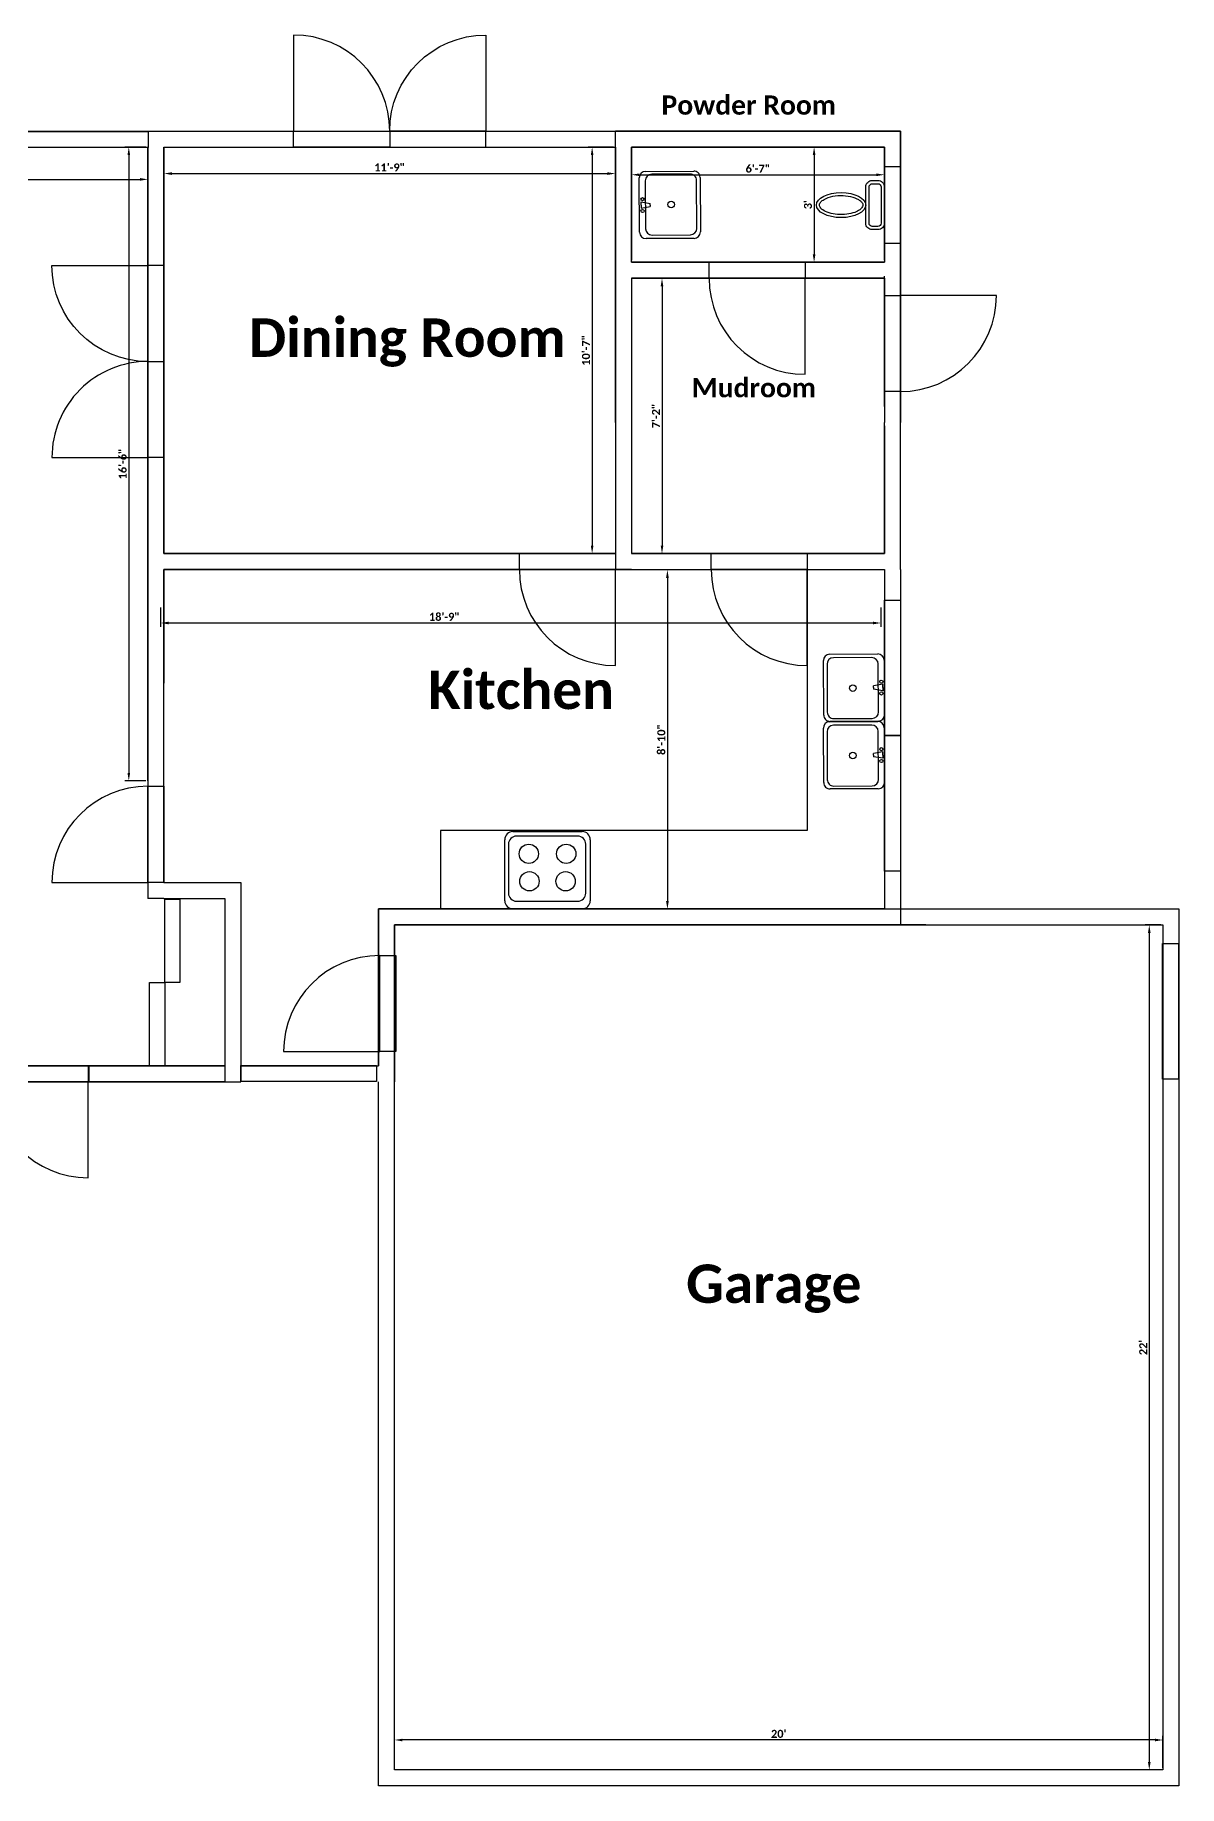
# Model space of a CAD drawing. Header units: feet. Extents: x 783 to 1494, y 1739 to 2286.
# Drawn here: x 1137 to 1494, y 1739 to 2286 of the extents above; entities that cross this region are included whole.
import ezdxf

# ---------------------------------------------------------------- set-up
doc = ezdxf.new("R2010")
doc.units = ezdxf.units.FT
for name, color, linetype in [('Closet', 50, 'Continuous'), ('DImensions', 130, 'Continuous'), ('Glass', 160, 'Continuous'), ('Vanity', 6, 'Continuous'), ('Walls', 7, 'Continuous')]:
    doc.layers.add(name, color=color, linetype=linetype)
doc.layers.add('Door', color=84, linetype='Continuous', lineweight=30)
doc.styles.add('Dimensions', font='calibrib.ttf', dxfattribs={"height": 6})
doc.styles.get("Standard").update_dxf_attribs({"font": 'calibrib.ttf'})
doc.dimstyles.new('Dimensions of Rooms', dxfattribs={"dimtxt": 2.5, "dimasz": 2.5, "dimexe": 1.25, "dimexo": 0.625, "dimtad": 1, "dimlunit": 4, "dimtxsty": 'Standard', "dimcen": 2.5, "dimadec": 0, "dimazin": 0, "dimtfac": 1, "dimtmove": 0, "dimatfit": 3, "dimfxl": 1, "dimarcsym": 0})

# ---------------------------------------------------------------- blocks, each defined once
blk = doc.blocks.new('*D1')
at = {"layer": 'Defpoints', "color": 0, "transparency": 16777216}
for p in [(1176.97, 2250.93), (1317.97, 2250.93), (1317.97, 2242.65)]:
    blk.add_point(p, dxfattribs=at)
at = {"layer": 'DImensions', "color": 0, "lineweight": -2, "transparency": 16777216}
for p, q in [((1176.97, 2250.31), (1176.97, 2241.4)), ((1317.97, 2250.31), (1317.97, 2241.4)), ((1179.47, 2242.65), (1315.47, 2242.65))]:
    blk.add_line(p, q, dxfattribs=at)
at = {"layer": 'DImensions', "color": 0, "transparency": 16777216}
for points in [[(1179.47, 2243.06), (1179.47, 2242.23), (1176.97, 2242.65)], [(1315.47, 2243.06), (1315.47, 2242.23), (1317.97, 2242.65)]]:
    blk.add_solid(points, dxfattribs=at)
at = {"layer": 'DImensions', "color": 0, "transparency": 16777216, "insert": (1247.47, 2244.56), "char_height": 2.5, "attachment_point": 5}
blk.add_mtext('11\'-9"', dxfattribs=at)
blk = doc.blocks.new('*D2')
at = {"layer": 'Defpoints', "color": 0, "transparency": 16777216}
for p in [(1317.97, 2250.93), (1310.7, 2123.93), (1317.97, 2123.93)]:
    blk.add_point(p, dxfattribs=at)
at = {"layer": 'DImensions', "color": 0, "lineweight": -2, "transparency": 16777216}
for p, q in [((1317.35, 2250.93), (1309.45, 2250.93)), ((1310.7, 2248.43), (1310.7, 2126.43)), ((1317.35, 2123.93), (1309.45, 2123.93))]:
    blk.add_line(p, q, dxfattribs=at)
at = {"layer": 'DImensions', "color": 0, "transparency": 16777216}
for points in [[(1310.28, 2248.43), (1311.11, 2248.43), (1310.7, 2250.93)], [(1310.28, 2126.43), (1311.11, 2126.43), (1310.7, 2123.93)]]:
    blk.add_solid(points, dxfattribs=at)
at = {"layer": 'DImensions', "color": 0, "transparency": 16777216, "insert": (1308.78, 2187.43), "char_height": 2.5, "attachment_point": 5, "rotation": 90}
blk.add_mtext('10\'-7"', dxfattribs=at)
blk = doc.blocks.new('*D3')
at = {"layer": 'Defpoints', "color": 0, "lineweight": 30, "transparency": 16777216}
for p in [(1387.56, 2250.93), (1380.02, 2214.93), (1387.56, 2214.93)]:
    blk.add_point(p, dxfattribs=at)
at = {"layer": 'DImensions', "color": 0, "lineweight": -2, "transparency": 16777216}
for p, q in [((1386.93, 2250.93), (1378.77, 2250.93)), ((1380.02, 2248.43), (1380.02, 2217.43)), ((1386.93, 2214.93), (1378.77, 2214.93))]:
    blk.add_line(p, q, dxfattribs=at)
at = {"layer": 'DImensions', "color": 0, "lineweight": 30, "transparency": 16777216}
for points in [[(1379.61, 2248.43), (1380.44, 2248.43), (1380.02, 2250.93)], [(1379.61, 2217.43), (1380.44, 2217.43), (1380.02, 2214.93)]]:
    blk.add_solid(points, dxfattribs=at)
at = {"layer": 'DImensions', "color": 0, "transparency": 16777216, "insert": (1378.11, 2232.93), "char_height": 2.5, "attachment_point": 5, "rotation": 90}
blk.add_mtext("3'", dxfattribs=at)
blk = doc.blocks.new('*D4')
at = {"layer": 'Defpoints', "color": 0, "transparency": 16777216}
for p in [(1322.97, 2250.93), (1401.97, 2250.93), (1401.97, 2242.28)]:
    blk.add_point(p, dxfattribs=at)
at = {"layer": 'DImensions', "color": 0, "lineweight": -2, "transparency": 16777216}
for p, q in [((1322.97, 2250.31), (1322.97, 2241.03)), ((1401.97, 2250.31), (1401.97, 2241.03)), ((1325.47, 2242.28), (1399.47, 2242.28))]:
    blk.add_line(p, q, dxfattribs=at)
at = {"layer": 'DImensions', "color": 0, "transparency": 16777216}
for points in [[(1325.47, 2242.69), (1325.47, 2241.86), (1322.97, 2242.28)], [(1399.47, 2242.69), (1399.47, 2241.86), (1401.97, 2242.28)]]:
    blk.add_solid(points, dxfattribs=at)
at = {"layer": 'DImensions', "color": 0, "transparency": 16777216, "insert": (1362.47, 2244.19), "char_height": 2.5, "attachment_point": 5}
blk.add_mtext('6\'-7"', dxfattribs=at)
blk = doc.blocks.new('*D10')
at = {"layer": 'Defpoints', "color": 0, "lineweight": 30, "transparency": 16777216}
for p in [(1488.97, 2007.93), (1484.7, 1743.93), (1488.97, 1743.93)]:
    blk.add_point(p, dxfattribs=at)
at = {"layer": 'DImensions', "color": 0, "lineweight": -2, "transparency": 16777216}
for p, q in [((1488.35, 2007.93), (1483.45, 2007.93)), ((1484.7, 2005.43), (1484.7, 1746.43)), ((1488.35, 1743.93), (1483.45, 1743.93))]:
    blk.add_line(p, q, dxfattribs=at)
at = {"layer": 'DImensions', "color": 0, "lineweight": 30, "transparency": 16777216}
for points in [[(1484.29, 2005.43), (1485.12, 2005.43), (1484.7, 2007.93)], [(1484.29, 1746.43), (1485.12, 1746.43), (1484.7, 1743.93)]]:
    blk.add_solid(points, dxfattribs=at)
at = {"layer": 'DImensions', "color": 0, "transparency": 16777216, "insert": (1482.81, 1875.93), "char_height": 2.5, "attachment_point": 5, "rotation": 90}
blk.add_mtext("22'", dxfattribs=at)
blk = doc.blocks.new('*D11')
at = {"layer": 'Defpoints', "color": 0, "lineweight": 30, "transparency": 16777216}
for p in [(1248.97, 1753.3), (1248.97, 1743.93), (1488.97, 1743.93)]:
    blk.add_point(p, dxfattribs=at)
at = {"layer": 'DImensions', "color": 0, "lineweight": -2, "transparency": 16777216}
for p, q in [((1248.97, 1744.56), (1248.97, 1754.55)), ((1486.47, 1753.3), (1251.47, 1753.3)), ((1488.97, 1744.56), (1488.97, 1754.55))]:
    blk.add_line(p, q, dxfattribs=at)
at = {"layer": 'DImensions', "color": 0, "lineweight": 30, "transparency": 16777216}
for points in [[(1251.47, 1753.71), (1251.47, 1752.88), (1248.97, 1753.3)], [(1486.47, 1753.71), (1486.47, 1752.88), (1488.97, 1753.3)]]:
    blk.add_solid(points, dxfattribs=at)
at = {"layer": 'DImensions', "color": 0, "transparency": 16777216, "insert": (1368.97, 1755.21), "char_height": 2.5, "attachment_point": 5}
blk.add_mtext("20'", dxfattribs=at)
blk = doc.blocks.new('*D14')
at = {"layer": 'Defpoints', "color": 0, "transparency": 16777216}
for p in [(1171.97, 2250.93), (1165.99, 2052.93), (1171.97, 2052.93)]:
    blk.add_point(p, dxfattribs=at)
at = {"layer": 'DImensions', "color": 0, "lineweight": -2, "transparency": 16777216}
for p, q in [((1171.35, 2250.93), (1164.74, 2250.93)), ((1165.99, 2248.43), (1165.99, 2055.43)), ((1171.35, 2052.93), (1164.74, 2052.93))]:
    blk.add_line(p, q, dxfattribs=at)
at = {"layer": 'DImensions', "color": 0, "transparency": 16777216}
for points in [[(1165.58, 2248.43), (1166.41, 2248.43), (1165.99, 2250.93)], [(1165.58, 2055.43), (1166.41, 2055.43), (1165.99, 2052.93)]]:
    blk.add_solid(points, dxfattribs=at)
at = {"layer": 'DImensions', "color": 0, "transparency": 16777216, "insert": (1164.08, 2151.93), "char_height": 2.5, "attachment_point": 5, "rotation": 90}
blk.add_mtext('16\'-6"', dxfattribs=at)
blk = doc.blocks.new('Door')
at = {"layer": 'Door'}
blk.add_line((-44.48, -34.89), (-44.48, -4.89), dxfattribs=at)
blk.add_lwpolyline([(-74.48, 0.11), (-44.48, 0.11), (-44.48, -4.89), (-74.48, -4.89)], close=True, dxfattribs=at)
blk.add_arc((-44.48, -4.89), 30, 180, 270, dxfattribs=at)
blk = doc.blocks.new('*D24')
at = {"layer": 'Defpoints', "color": 0, "transparency": 16777216}
for p in [(1322.97, 2209.93), (1322.97, 2123.93), (1332.52, 2123.93)]:
    blk.add_point(p, dxfattribs=at)
at = {"layer": 'DImensions', "color": 0, "lineweight": -2, "transparency": 16777216}
for p, q in [((1323.6, 2209.93), (1333.77, 2209.93)), ((1332.52, 2207.43), (1332.52, 2126.43)), ((1323.6, 2123.93), (1333.77, 2123.93))]:
    blk.add_line(p, q, dxfattribs=at)
at = {"layer": 'DImensions', "color": 0, "transparency": 16777216}
for points in [[(1332.11, 2207.43), (1332.94, 2207.43), (1332.52, 2209.93)], [(1332.11, 2126.43), (1332.94, 2126.43), (1332.52, 2123.93)]]:
    blk.add_solid(points, dxfattribs=at)
at = {"layer": 'DImensions', "color": 0, "transparency": 16777216, "insert": (1330.63, 2166.93), "char_height": 2.5, "attachment_point": 5, "rotation": 90}
blk.add_mtext('7\'-2"', dxfattribs=at)
blk = doc.blocks.new('Double Door')
at = {"layer": 'Walls', "lineweight": 30, "xscale": -1}
blk.add_blockref('Door', (-111.75, 42.83), dxfattribs=at)
at = {"layer": 'Walls', "lineweight": 30}
blk.add_blockref('Door', (37.2, 42.83), dxfattribs=at)
blk = doc.blocks.new('*D26')
at = {"layer": 'Defpoints', "color": 0, "lineweight": 30, "transparency": 16777216}
for p in [(1001.97, 2250.93), (1171.97, 2250.93), (1171.97, 2240.83)]:
    blk.add_point(p, dxfattribs=at)
at = {"layer": 'DImensions', "color": 0, "lineweight": -2, "transparency": 16777216}
for p, q in [((1001.97, 2250.31), (1001.97, 2239.58)), ((1171.97, 2250.31), (1171.97, 2239.58)), ((1004.47, 2240.83), (1169.47, 2240.83))]:
    blk.add_line(p, q, dxfattribs=at)
at = {"layer": 'DImensions', "color": 0, "lineweight": 30, "transparency": 16777216}
for points in [[(1004.47, 2241.25), (1004.47, 2240.41), (1001.97, 2240.83)], [(1169.47, 2241.25), (1169.47, 2240.41), (1171.97, 2240.83)]]:
    blk.add_solid(points, dxfattribs=at)
at = {"layer": 'DImensions', "color": 0, "lineweight": 30, "transparency": 16777216, "insert": (1086.97, 2242.73), "char_height": 2.5, "attachment_point": 5}
blk.add_mtext('14\'-2"', dxfattribs=at)
blk = doc.blocks.new('*D28')
at = {"layer": 'Defpoints', "color": 0, "lineweight": 30, "transparency": 16777216}
for p in [(1341.49, 2118.85), (1334.21, 2012.85), (1341.49, 2012.85)]:
    blk.add_point(p, dxfattribs=at)
at = {"layer": 'DImensions', "color": 0, "lineweight": -2, "transparency": 16777216}
for p, q in [((1340.86, 2118.85), (1332.96, 2118.85)), ((1334.21, 2116.35), (1334.21, 2015.35)), ((1340.86, 2012.85), (1332.96, 2012.85))]:
    blk.add_line(p, q, dxfattribs=at)
at = {"layer": 'DImensions', "color": 0, "lineweight": 30, "transparency": 16777216}
for points in [[(1333.8, 2116.35), (1334.63, 2116.35), (1334.21, 2118.85)], [(1333.8, 2015.35), (1334.63, 2015.35), (1334.21, 2012.85)]]:
    blk.add_solid(points, dxfattribs=at)
at = {"layer": 'DImensions', "color": 0, "lineweight": 30, "transparency": 16777216, "insert": (1332.3, 2065.85), "char_height": 2.5, "attachment_point": 5, "rotation": 90}
blk.add_mtext('8\'-10"', dxfattribs=at)
blk = doc.blocks.new('*D29')
at = {"layer": 'Defpoints', "color": 0, "lineweight": 30, "transparency": 16777216}
for p in [(1175.91, 2107.68), (1400.91, 2107.68), (1400.91, 2102.25)]:
    blk.add_point(p, dxfattribs=at)
at = {"layer": 'DImensions', "color": 0, "lineweight": -2, "transparency": 16777216}
for p, q in [((1175.91, 2107.05), (1175.91, 2101)), ((1400.91, 2107.05), (1400.91, 2101)), ((1178.41, 2102.25), (1398.41, 2102.25))]:
    blk.add_line(p, q, dxfattribs=at)
at = {"layer": 'DImensions', "color": 0, "lineweight": 30, "transparency": 16777216}
for points in [[(1178.41, 2102.66), (1178.41, 2101.83), (1175.91, 2102.25)], [(1398.41, 2102.66), (1398.41, 2101.83), (1400.91, 2102.25)]]:
    blk.add_solid(points, dxfattribs=at)
at = {"layer": 'DImensions', "color": 0, "lineweight": 30, "transparency": 16777216, "insert": (1264.55, 2104.16), "char_height": 2.5, "attachment_point": 5}
blk.add_mtext('18\'-9"', dxfattribs=at)
blk = doc.blocks.new('Window')
at = {"layer": 'Glass', "lineweight": 30}
blk.add_lwpolyline([(5.7, -0.15), (48.03, -0.15), (48.03, -5.15), (5.7, -5.15)], close=True, dxfattribs=at)
blk = doc.blocks.new('Small Window')
at = {"layer": 'Glass', "lineweight": 30}
blk.add_lwpolyline([(-24, 0), (0, 0), (0, -5), (-24, -5)], close=True, dxfattribs=at)
blk = doc.blocks.new('Double Window')
at = {"layer": 'Glass', "lineweight": 30}
for p in [(-48.03, 0.15), (-5.7, 0.15)]:
    blk.add_blockref('Window', p, dxfattribs=at)
blk = doc.blocks.new('Closet')
at = {"layer": 'Closet', "lineweight": 30}
for points in [[(-58.78, 4), (-32.28, 4), (-32.28, -0.79), (-58.78, -0.79)], [(-32.28, -0.79), (-5.78, -0.79), (-5.78, -5.58), (-32.28, -5.58)]]:
    blk.add_lwpolyline(points, close=True, dxfattribs=at)
blk = doc.blocks.new('Sink')
at = {"layer": 'Vanity', "lineweight": 30}
for p, q in [((-8.5, 0), (8.5, 0)), ((-10.5, -17), (-10.5, -2)), ((-9.39, -3.88), (-9.39, -15.88)), ((7.61, -1.88), (-7.39, -1.88)), ((0, -0.51), (-1, -0.51)), ((-1, -0.51), (-0.5, -3.36)), ((0, -3.36), (-0.5, -3.36)), ((0, -0.51), (1, -0.51)), ((0, -3.36), (0.5, -3.36)), ((1, -0.51), (0.5, -3.36)), ((9.61, -15.88), (9.61, -3.88)), ((10.5, -2), (10.5, -17)), ((8.5, -19), (-8.5, -19)), ((-7.39, -17.88), (7.61, -17.88))]:
    blk.add_line(p, q, dxfattribs=at)
for centre, radius in [((-1.84, -0.96), 0.5), ((1.84, -0.96), 0.5), ((0.11, -9.88), 1.03)]:
    blk.add_circle(centre, radius, dxfattribs=at)
for centre, start, end in [((-8.5, -2), 90, 180), ((8.5, -2), 0, 90), ((-7.39, -3.88), 90, 180), ((7.61, -3.88), 0, 90), ((-7.39, -15.88), 180, 270), ((7.61, -15.88), 270, 0), ((-8.5, -17), 180, 270), ((8.5, -17), 270, 0)]:
    blk.add_arc(centre, 2, start, end, dxfattribs=at)
blk = doc.blocks.new('Stove')
at = {"layer": 'Vanity', "lineweight": 30}
for p, q in [((-10.81, 0), (10.81, 0)), ((-13.36, -21.62), (-13.36, -2.54)), ((-11.95, -4.94), (-11.95, -20.2)), ((9.67, -2.4), (-9.41, -2.4)), ((12.22, -20.2), (12.22, -4.94)), ((13.36, -2.54), (13.36, -21.62)), ((10.81, -24.17), (-10.81, -24.17)), ((-9.41, -22.75), (9.67, -22.75))]:
    blk.add_line(p, q, dxfattribs=at)
for centre in [(-5.65, -8.62), (5.65, -8.62), (-5.84, -17.21), (5.84, -17.21)]:
    blk.add_circle(centre, 3.02, dxfattribs=at)
for centre, start, end in [((-10.81, -2.54), 90, 180), ((-9.41, -4.94), 90, 180), ((9.67, -4.94), 0, 90), ((10.81, -2.54), 0, 90), ((-10.81, -21.62), 180, 270), ((-9.41, -20.2), 180, 270), ((9.67, -20.2), 270, 0), ((10.81, -21.62), 270, 0)]:
    blk.add_arc(centre, 2.54, start, end, dxfattribs=at)
blk = doc.blocks.new('Toilet')
at = {"layer": 'Vanity', "lineweight": 30}
for points in [[(-3.8, 7.68), (-2, 7.68, -0.414214), (0, 5.68), (0, -5.68, -0.414214), (-2, -7.68), (-3.8, -7.68, -0.414214), (-5.8, -5.68), (-5.8, 5.68, -0.414214)], [(-3.78, 6.66), (-2.02, 6.66, -0.414214), (-1.02, 5.66), (-1.02, -5.66, -0.414214), (-2.02, -6.66), (-3.78, -6.66, -0.414214), (-4.78, -5.66), (-4.78, 5.66, -0.414214)]]:
    blk.add_lwpolyline(points, format="xyb", close=True, dxfattribs=at)
blk.add_ellipse((-13.51, 0), major_axis=(-7.71, 0), ratio=0.507905, dxfattribs=at)
blk.add_open_spline([(-20.29, 0), (-20.29, -0.14), (-20.26, -0.29), (-20.13, -0.61), (-20.02, -0.78), (-19.71, -1.15), (-19.5, -1.34), (-18.74, -1.87), (-18.07, -2.2), (-16.48, -2.69), (-15.57, -2.87), (-13.68, -3.01), (-12.7, -2.99), (-10.85, -2.76), (-9.97, -2.55), (-8.63, -2.04), (-8.11, -1.76), (-7.4, -1.23), (-7.16, -0.99), (-6.85, -0.54), (-6.77, -0.34), (-6.72, 0), (-6.73, 0.15), (-6.83, 0.47), (-6.92, 0.65), (-7.2, 1.03), (-7.4, 1.23), (-7.92, 1.62), (-8.23, 1.82), (-9.33, 2.35), (-10.28, 2.64), (-12.35, 2.98), (-13.47, 3.03), (-15.63, 2.87), (-16.67, 2.66), (-18.19, 2.13), (-18.74, 1.86), (-19.51, 1.34), (-19.78, 1.09), (-20.11, 0.65), (-20.2, 0.47), (-20.28, 0.2), (-20.29, 0.1), (-20.29, 0)], degree=3, knots=[0, 0, 0, 0, 0.207283, 0.207283, 0.414566, 0.414566, 0.621849, 0.621849, 1.019253, 1.019253, 1.416657, 1.416657, 1.814061, 1.814061, 2.211464, 2.211464, 2.539184, 2.539184, 2.803359, 2.803359, 3.067534, 3.067534, 3.287871, 3.287871, 3.508209, 3.508209, 3.728546, 3.728546, 3.948883, 3.948883, 4.40282, 4.40282, 4.856757, 4.856757, 5.310694, 5.310694, 5.6411, 5.6411, 5.91344, 5.91344, 6.141334, 6.141334, 6.283185, 6.283185, 6.283185, 6.283185], dxfattribs=at)

msp = doc.modelspace()

# ---------------------------------------------------------------- linework, layer by layer
for points in [[(996.973, 2255.933), (1176.973, 2255.933)], [(1171.973, 2255.933), (1322.973, 2255.933)], [(1001.973, 2250.933), (1171.973, 2250.933), (1171.973, 2083.418)], [(1171.973, 2118.933), (1171.973, 2250.933)], [(1176.973, 2250.933), (1176.973, 2123.933)], [(1322.973, 2250.933), (1322.973, 2215.623)], [(1322.973, 2209.933), (1322.973, 2123.933)], [(1176.973, 2118.933), (1176.973, 2083.418)], [(1322.973, 2118.933), (1176.973, 2118.933)]]:
    msp.add_lwpolyline(points)
msp.add_lwpolyline([(1176.973, 2250.933), (1317.973, 2250.933), (1317.973, 2123.933), (1176.973, 2123.933)], close=True)
at = {"layer": 'DImensions'}
msp.add_line((1171.973, 2250.933), (1171.973, 2052.933), dxfattribs=at)
at = {"layer": 'Vanity', "lineweight": 30}
for p, q in [((1377.892, 2118.933), (1377.892, 2037.431)), ((1377.892, 2037.431), (1263.317, 2037.431)), ((1263.317, 2037.431), (1263.317, 2012.933))]:
    msp.add_line(p, q, dxfattribs=at)
at = {"layer": 'Walls'}
for p, q in [((1401.973, 2169.933), (1401.973, 2164.933)), ((1176.973, 2052.935), (1176.973, 2118.933)), ((1176.973, 2118.933), (1401.973, 2118.933))]:
    msp.add_line(p, q, dxfattribs=at)
at = {"layer": 'Walls', "lineweight": 30}
for p, q in [((1171.973, 2052.933), (1171.973, 2123.968)), ((1401.973, 2118.933), (1401.973, 2012.933)), ((1406.973, 2118.933), (1406.973, 2012.933)), ((1171.973, 2052.933), (1171.973, 2021.227)), ((1176.973, 2021.227), (1176.973, 2052.935)), ((1171.973, 2021.227), (1171.973, 2016.227)), ((1176.973, 2021.227), (1171.973, 2021.227)), ((1176.973, 2021.227), (1200.973, 2021.227)), ((1200.973, 2021.227), (1200.973, 2007.933)), ((1176.973, 2016.227), (1171.973, 2016.227)), ((1176.973, 2016.227), (1195.973, 2016.227)), ((1195.973, 2016.227), (1195.973, 1963.933)), ((1200.973, 2007.933), (1200.973, 1963.933)), ((1243.973, 2012.933), (1243.973, 1963.933)), ((1248.973, 2012.933), (1243.973, 2012.933)), ((1401.973, 2012.933), (1248.973, 2012.933)), ((1401.973, 2007.933), (1248.973, 2007.933)), ((1248.973, 2007.933), (1248.973, 1958.933)), ((1401.973, 2007.933), (1406.973, 2007.933)), ((1406.973, 2012.933), (1406.973, 2007.933)), ((1195.973, 1963.933), (1050.973, 1963.933)), ((1195.973, 1963.933), (1195.973, 1958.933)), ((1200.973, 1963.933), (1243.973, 1963.933)), ((1200.973, 1963.933), (1200.973, 1958.969)), ((1050.973, 1958.933), (1175.009, 1958.933)), ((1175.009, 1958.933), (1195.973, 1958.933)), ((1195.973, 1958.933), (1201.003, 1958.933))]:
    msp.add_line(p, q, dxfattribs=at)
at = {"layer": 'Walls'}
for points in [[(1406.973, 2118.933), (1406.973, 2255.933), (1317.973, 2255.933)], [(1317.973, 2209.933), (1317.973, 2255.933), (1406.973, 2255.933), (1406.973, 2209.933)], [(1317.973, 2250.933), (1317.973, 2123.933)], [(1322.973, 2214.933), (1322.973, 2250.933), (1401.973, 2250.933), (1401.973, 2214.933)], [(1401.973, 2215.623), (1401.973, 2250.933), (1322.973, 2250.933), (1322.973, 2215.623)], [(1317.973, 2164.933), (1317.973, 2214.933)], [(1322.973, 2214.933), (1401.973, 2214.933)], [(1322.973, 2209.933), (1401.973, 2209.933), (1401.973, 2169.933)], [(1401.973, 2209.933), (1322.973, 2209.933)], [(1401.973, 2169.933), (1401.973, 2210.623)], [(1406.973, 2214.933), (1406.973, 2164.933)], [(1322.973, 2123.933), (1401.973, 2123.933), (1401.973, 2163.858)], [(1401.973, 2163.858), (1401.973, 2123.933), (1322.973, 2123.933)], [(1401.973, 2163.858), (1401.973, 2123.933), (1322.973, 2123.933)], [(1401.973, 2163.858), (1401.973, 2164.933)], [(1176.973, 2123.933), (1317.973, 2123.933)], [(1322.973, 2123.933), (1401.973, 2123.933)], [(1317.973, 2118.933), (1401.973, 2118.933)], [(1243.973, 1963.933), (1243.973, 2012.933), (1493.973, 2012.933), (1493.973, 1738.933), (1243.973, 1738.933), (1243.973, 1958.933)], [(1414.864, 2007.933), (1248.973, 2007.933)]]:
    msp.add_lwpolyline(points, dxfattribs=at)
for points in [[(1322.973, 2250.933), (1401.973, 2250.933), (1401.973, 2214.933), (1322.973, 2214.933)], [(1248.973, 2007.933), (1488.973, 2007.933), (1488.973, 1743.933), (1248.973, 1743.933)]]:
    msp.add_lwpolyline(points, close=True, dxfattribs=at)

# ---------------------------------------------------------------- block references
at = {"layer": 'Closet', "lineweight": 30, "xscale": 0.9823999863233295, "yscale": 0.9823999863233295, "zscale": 0.9823999863233295, "rotation": 270}
msp.add_blockref('Closet', (1177.972, 1958.251), dxfattribs=at)
at = {"layer": 'Door'}
for p in [(1421.692, 2214.826), (1422.368, 2123.826)]:
    msp.add_blockref('Door', p, dxfattribs=at)
for p, rotation in [((1402.08, 2249.023), 90), ((1176.867, 1976.751), 270), ((1249.237, 1923.874), 270)]:
    msp.add_blockref('Door', p, dxfattribs=dict(at, rotation=rotation))
at = {"layer": 'Glass', "lineweight": 30}
for name, p, rotation in [('Double Door', (1210.197, 2293.868), 180), ('Small Window', (1406.973, 2220.81), 270), ('Double Window', (1406.973, 2067.051), 270), ('Window', (1493.973, 2007.813), 270), ('Window', (1201.675, 1958.785), 180), ('Window', (1249.037, 1958.821), 180)]:
    msp.add_blockref(name, p, dxfattribs=dict(at, rotation=rotation))
msp.add_blockref('Window', (1123.973, 2255.933), dxfattribs=at)
at = {"layer": 'Vanity', "lineweight": 30}
for name, p, rotation in [('Sink', (1325.473, 2232.81), 90.3376778680436), ('Sink', (1401.973, 2082.096), 270.3376778680436), ('Sink', (1401.973, 2061.001), 270.3376778680436), ('Stove', (1296.765, 2012.933), 180)]:
    msp.add_blockref(name, p, dxfattribs=dict(at, rotation=rotation))
msp.add_blockref('Toilet', (1401.973, 2232.81), dxfattribs=at)
at = {"layer": 'Walls', "lineweight": 30, "rotation": 270}
msp.add_blockref('Double Door', (1134.038, 2146.671), dxfattribs=at)
at = {"layer": 'Walls', "lineweight": 30}
for name, p in [('Door', (1362.449, 2123.826)), ('Double Door', (1160.578, 1920.998))]:
    msp.add_blockref(name, p, dxfattribs=at)

# ---------------------------------------------------------------- texts
at = {"insert": (1203.489, 2197.394), "char_height": 12, "attachment_point": 1, "style": 'Dimensions'}
msp.add_mtext_dynamic_manual_height_columns('Dining Room', width=107.75319, gutter_width=60, heights=[35.756], dxfattribs=at)
at = {"layer": 'Walls', "attachment_point": 1, "style": 'Dimensions'}
for s, width, gutter_width, heights, insert, char_height in [('\\pxt1,2;Powder Room', 66.56941, 30, [15.402], (1332.356, 2267.057), 6), ('Mudroom', 49.53789, 30, [0], (1341.816, 2178.76), 6), ('Kitchen', 74.61954, 60, [0], (1259.509, 2087.351), 12), ('Garage', 59.69564, 60, [14.868], (1340.073, 1901.838), 12)]:
    msp.add_mtext_dynamic_manual_height_columns(s, width=width, gutter_width=gutter_width, heights=heights, dxfattribs=dict(at, insert=insert, char_height=char_height))

# ---------------------------------------------------------------- dimensions: what is measured, and where the dimension line sits
at = {"layer": 'DImensions', "lineweight": 30}
dim = msp.add_linear_dim(base=(1171.973, 2240.83), p1=(1001.973, 2250.933), p2=(1171.973, 2250.933), dimstyle='Dimensions of Rooms', dxfattribs=at)
dim.commit()
dim.dimension.update_dxf_attribs({"geometry": '*D26', "text_midpoint": (1086.973, 2242.728)})
at = {"layer": 'DImensions'}
for base, p1, p2, picture, middle in [((1165.992, 2052.933), (1171.973, 2250.933), (1171.973, 2052.933), '*D14', (1164.08, 2151.933)), ((1310.695, 2123.933), (1317.973, 2250.933), (1317.973, 2123.933), '*D2', (1308.782, 2187.433)), ((1380.024, 2214.933), (1387.557, 2250.933), (1387.557, 2214.933), '*D3', (1378.111, 2232.933)), ((1332.525, 2123.933), (1322.973, 2209.933), (1322.973, 2123.933), '*D24', (1330.628, 2166.933)), ((1484.705, 1743.933), (1488.973, 2007.933), (1488.973, 1743.933), '*D10', (1482.813, 1875.933))]:
    dim = msp.add_linear_dim(base=base, p1=p1, p2=p2, angle=90, dimstyle='Dimensions of Rooms', dxfattribs=at)
    dim.commit()
    dim.dimension.update_dxf_attribs({"geometry": picture, "text_midpoint": middle})
for base, p1, p2, picture, middle in [((1317.973, 2242.646), (1176.973, 2250.933), (1317.973, 2250.933), '*D1', (1247.473, 2244.559)), ((1401.973, 2242.278), (1322.973, 2250.933), (1401.973, 2250.933), '*D4', (1362.473, 2244.19)), ((1248.973, 1753.298), (1488.973, 1743.933), (1248.973, 1743.933), '*D11', (1368.973, 1755.211))]:
    dim = msp.add_linear_dim(base=base, p1=p1, p2=p2, dimstyle='Dimensions of Rooms', dxfattribs=at)
    dim.commit()
    dim.dimension.update_dxf_attribs({"geometry": picture, "text_midpoint": middle})
at = {"layer": 'DImensions', "lineweight": 30}
dim = msp.add_linear_dim(base=(1334.212, 2012.848), p1=(1341.489, 2118.848), p2=(1341.489, 2012.848), angle=90, dimstyle='Dimensions of Rooms', dxfattribs=at)
dim.commit()
dim.dimension.update_dxf_attribs({"geometry": '*D28', "text_midpoint": (1332.298, 2065.848)})
dim = msp.add_linear_dim(base=(1400.911, 2102.248), p1=(1175.911, 2107.677), p2=(1400.911, 2107.677), dimstyle='Dimensions of Rooms', dxfattribs=at)
dim.commit()
dim.dimension.update_dxf_attribs({"geometry": '*D29', "text_midpoint": (1264.547, 2102.248), "dimtype": 160})

doc.saveas('drawing.dxf')
